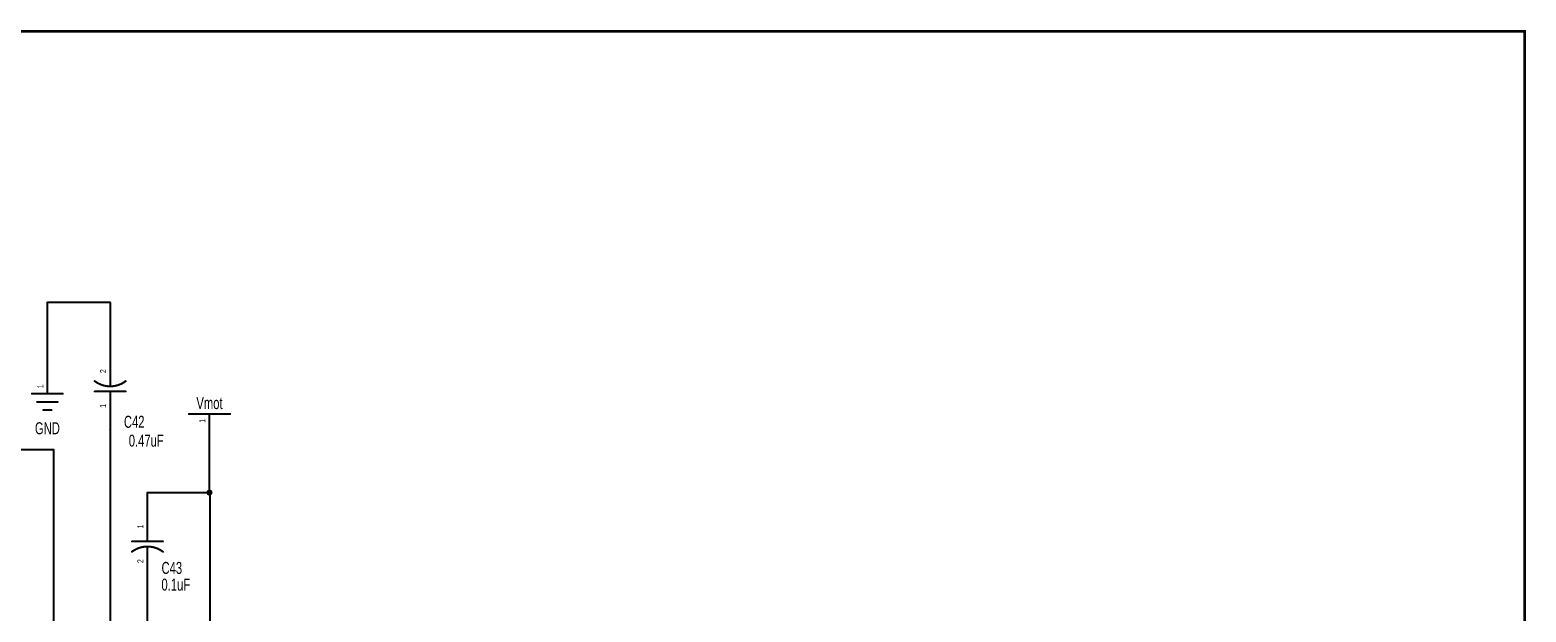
# Model space of a CAD drawing. Extents: x -2.1 to 9.4, y -2 to 6.
# Drawn here: x 2.1 to 9.37, y 3.21 to 6.04 of the extents above; entities that cross this region are included whole.
import ezdxf
from ezdxf.enums import TextEntityAlignment as Align

# ---------------------------------------------------------------- set-up
doc = ezdxf.new("R2010")
doc.units = 0
for name, color, linetype in [('Element', 253, 'CONTINUOUS'), ('Net', 50, 'CONTINUOUS'), ('Pin', 50, 'CONTINUOUS'), ('Titles', 253, 'CONTINUOUS')]:
    doc.layers.add(name, color=color, linetype=linetype)

msp = doc.modelspace()

# ---------------------------------------------------------------- linework, layer by layer
at = {"layer": 'Element', "linetype": 'CONTINUOUS'}
for points, const_width in [([(2.4154, 4.3358), (2.422, 4.3312), (2.4289, 4.3269), (2.436, 4.3232), (2.4434, 4.3199), (2.4509, 4.3171), (2.4587, 4.3148), (2.4665, 4.313), (2.4745, 4.3117), (2.4825, 4.3109), (2.4906, 4.3106), (2.4987, 4.3109), (2.5067, 4.3117), (2.5147, 4.313), (2.5225, 4.3148), (2.5303, 4.3171), (2.5378, 4.3199), (2.5452, 4.3232), (2.5523, 4.327), (2.5592, 4.3312), (2.5658, 4.3358)], 0.01), ([(2.4906, 4.3106), (2.4906, 4.3486)], 0.0098), ([(2.1103, 4.2752), (2.2603, 4.2752)], 0.0098), ([(2.1353, 4.2352), (2.2353, 4.2352)], 0.0098), ([(2.5656, 4.2856), (2.4156, 4.2856)], 0.0098), ([(2.4906, 4.2486), (2.4906, 4.2856)], 0.0098), ([(2.1653, 4.1952), (2.2053, 4.1952)], 0.0098), ([(2.8732, 4.1759), (3.0732, 4.1759)], 0.0098), ([(2.6717, 3.5934), (2.6717, 3.5564)], 0.0098), ([(2.7469, 3.5062), (2.7403, 3.5108), (2.7334, 3.515), (2.7263, 3.5188), (2.7189, 3.5221), (2.7114, 3.5249), (2.7036, 3.5272), (2.6958, 3.529), (2.6878, 3.5303), (2.6798, 3.5311), (2.6717, 3.5314), (2.6636, 3.5311), (2.6556, 3.5303), (2.6476, 3.529), (2.6398, 3.5272), (2.632, 3.5249), (2.6245, 3.5221), (2.6171, 3.5188), (2.61, 3.515), (2.6031, 3.5108), (2.5965, 3.5062)], 0.01), ([(2.5967, 3.5564), (2.7467, 3.5564)], 0.0098), ([(2.6717, 3.5314), (2.6717, 3.4934)], 0.0098)]:
    msp.add_lwpolyline(points, dxfattribs=dict(at, const_width=const_width))
for points, const_width in [([(2.4129, 4.3358, 1), (2.4179, 4.3358, 1), (2.4129, 4.3358, 1)], 0.005), ([(2.4881, 4.3486, 1), (2.4931, 4.3486, 1), (2.4881, 4.3486, 1)], 0.0049), ([(2.4881, 4.3106, 1), (2.4931, 4.3106, 1), (2.4881, 4.3106, 1)], 0.0049), ([(2.5633, 4.3358, 1), (2.5683, 4.3358, 1), (2.5633, 4.3358, 1)], 0.005), ([(2.1079, 4.2752, 1), (2.1128, 4.2752, 1), (2.1079, 4.2752, 1)], 0.0049), ([(2.1329, 4.2352, 1), (2.1378, 4.2352, 1), (2.1329, 4.2352, 1)], 0.0049), ([(2.2329, 4.2352, 1), (2.2378, 4.2352, 1), (2.2329, 4.2352, 1)], 0.0049), ([(2.2579, 4.2752, 1), (2.2628, 4.2752, 1), (2.2579, 4.2752, 1)], 0.0049), ([(2.4131, 4.2856, 1), (2.4181, 4.2856, 1), (2.4131, 4.2856, 1)], 0.0049), ([(2.4881, 4.2856, 1), (2.4931, 4.2856, 1), (2.4881, 4.2856, 1)], 0.0049), ([(2.4881, 4.2486, 1), (2.4931, 4.2486, 1), (2.4881, 4.2486, 1)], 0.0049), ([(2.5631, 4.2856, 1), (2.5681, 4.2856, 1), (2.5631, 4.2856, 1)], 0.0049), ([(2.1629, 4.1952, 1), (2.1678, 4.1952, 1), (2.1629, 4.1952, 1)], 0.0049), ([(2.2029, 4.1952, 1), (2.2078, 4.1952, 1), (2.2029, 4.1952, 1)], 0.0049), ([(2.8707, 4.1759, 1), (2.8756, 4.1759, 1), (2.8707, 4.1759, 1)], 0.0049), ([(3.0707, 4.1759, 1), (3.0756, 4.1759, 1), (3.0707, 4.1759, 1)], 0.0049), ([(2.6692, 3.5934, 1), (2.6742, 3.5934, 1), (2.6692, 3.5934, 1)], 0.0049), ([(2.594, 3.5062, 1), (2.599, 3.5062, 1), (2.594, 3.5062, 1)], 0.005), ([(2.5942, 3.5564, 1), (2.5992, 3.5564, 1), (2.5942, 3.5564, 1)], 0.0049), ([(2.6692, 3.5564, 1), (2.6742, 3.5564, 1), (2.6692, 3.5564, 1)], 0.0049), ([(2.6692, 3.5314, 1), (2.6742, 3.5314, 1), (2.6692, 3.5314, 1)], 0.0049), ([(2.6692, 3.4934, 1), (2.6742, 3.4934, 1), (2.6692, 3.4934, 1)], 0.0049), ([(2.7442, 3.5564, 1), (2.7492, 3.5564, 1), (2.7442, 3.5564, 1)], 0.0049), ([(2.7444, 3.5062, 1), (2.7494, 3.5062, 1), (2.7444, 3.5062, 1)], 0.005)]:
    msp.add_lwpolyline(points, format="xyb", dxfattribs=dict(at, const_width=const_width))
at = {"layer": 'Net', "linetype": 'CONTINUOUS', "const_width": 0.0098}
for points in [[(2.4906, 4.7185), (2.1853, 4.7185)], [(2.1853, 4.7185), (2.1853, 4.4252)], [(2.4906, 4.4986), (2.4906, 4.7185)], [(2.4905, 4.0986), (2.4905, 2.9935)], [(2.2156, 4.0025), (1.222, 4.0025)], [(2.2156, 3.0626), (2.2156, 4.0025)], [(2.9732, 4.0259), (2.9732, 3.7939)], [(2.6717, 3.7434), (2.6717, 3.7939)], [(2.6717, 3.7939), (2.9753, 3.7939)], [(2.9633, 3.7939), (2.9638, 3.7908), (2.9652, 3.7881), (2.9674, 3.7859), (2.9701, 3.7845), (2.9732, 3.784), (2.9762, 3.7845), (2.9789, 3.7859), (2.9811, 3.7881), (2.9825, 3.7908), (2.983, 3.7939), (2.9825, 3.7969), (2.9811, 3.7997), (2.9789, 3.8018), (2.9762, 3.8032), (2.9732, 3.8037), (2.9701, 3.8032), (2.9674, 3.8018), (2.9652, 3.7997), (2.9638, 3.7969), (2.9633, 3.7939)], [(2.9753, 3.7939), (2.9753, 2.9875)], [(2.6717, 3.0626), (2.6717, 3.3434)]]:
    msp.add_lwpolyline(points, dxfattribs=at)
at = {"layer": 'Net', "linetype": 'CONTINUOUS', "const_width": 0.0049}
for points in [[(2.1829, 4.7185, 1), (2.1878, 4.7185, 1), (2.1829, 4.7185, 1)], [(2.1829, 4.7185, 1), (2.1878, 4.7185, 1), (2.1829, 4.7185, 1)], [(2.4881, 4.7185, 1), (2.4931, 4.7185, 1), (2.4881, 4.7185, 1)], [(2.4881, 4.7185, 1), (2.4931, 4.7185, 1), (2.4881, 4.7185, 1)], [(2.4881, 4.4986, 1), (2.4931, 4.4986, 1), (2.4881, 4.4986, 1)], [(2.1829, 4.4252, 1), (2.1878, 4.4252, 1), (2.1829, 4.4252, 1)], [(2.488, 4.0986, 1), (2.4929, 4.0986, 1), (2.488, 4.0986, 1)], [(2.2132, 4.0025, 1), (2.2181, 4.0025, 1), (2.2132, 4.0025, 1)], [(2.2132, 4.0025, 1), (2.2181, 4.0025, 1), (2.2132, 4.0025, 1)], [(2.9707, 4.0259, 1), (2.9756, 4.0259, 1), (2.9707, 4.0259, 1)], [(2.6692, 3.7939, 1), (2.6742, 3.7939, 1), (2.6692, 3.7939, 1)], [(2.6692, 3.7939, 1), (2.6742, 3.7939, 1), (2.6692, 3.7939, 1)], [(2.9609, 3.7939, 1), (2.9658, 3.7939, 1), (2.9609, 3.7939, 1)], [(2.9707, 3.7939, 1), (2.9756, 3.7939, 1), (2.9707, 3.7939, 1)], [(2.9729, 3.7939, 1), (2.9778, 3.7939, 1), (2.9729, 3.7939, 1)], [(2.9729, 3.7939, 1), (2.9778, 3.7939, 1), (2.9729, 3.7939, 1)], [(2.6692, 3.7434, 1), (2.6742, 3.7434, 1), (2.6692, 3.7434, 1)], [(2.6692, 3.3434, 1), (2.6742, 3.3434, 1), (2.6692, 3.3434, 1)]]:
    msp.add_lwpolyline(points, format="xyb", dxfattribs=at)
at = {"layer": 'Pin', "linetype": 'CONTINUOUS', "const_width": 0.0098}
for points in [[(2.4906, 4.3486), (2.4906, 4.4986)], [(2.1853, 4.2752), (2.1853, 4.4252)], [(2.4906, 4.2486), (2.4906, 4.0986)], [(2.9732, 4.1759), (2.9732, 4.0259)], [(2.6717, 3.5934), (2.6717, 3.7434)], [(2.6717, 3.4934), (2.6717, 3.3434)]]:
    msp.add_lwpolyline(points, dxfattribs=at)
at = {"layer": 'Pin', "linetype": 'CONTINUOUS', "const_width": 0.0049}
for points in [[(2.4881, 4.4986, 1), (2.4931, 4.4986, 1), (2.4881, 4.4986, 1)], [(2.1829, 4.4252, 1), (2.1878, 4.4252, 1), (2.1829, 4.4252, 1)], [(2.4881, 4.3486, 1), (2.4931, 4.3486, 1), (2.4881, 4.3486, 1)], [(2.1829, 4.2752, 1), (2.1878, 4.2752, 1), (2.1829, 4.2752, 1)], [(2.4881, 4.2486, 1), (2.4931, 4.2486, 1), (2.4881, 4.2486, 1)], [(2.9707, 4.1759, 1), (2.9756, 4.1759, 1), (2.9707, 4.1759, 1)], [(2.4881, 4.0986, 1), (2.4931, 4.0986, 1), (2.4881, 4.0986, 1)], [(2.9707, 4.0259, 1), (2.9756, 4.0259, 1), (2.9707, 4.0259, 1)], [(2.6692, 3.7434, 1), (2.6742, 3.7434, 1), (2.6692, 3.7434, 1)], [(2.6692, 3.5934, 1), (2.6742, 3.5934, 1), (2.6692, 3.5934, 1)], [(2.6692, 3.4934, 1), (2.6742, 3.4934, 1), (2.6692, 3.4934, 1)], [(2.6692, 3.3434, 1), (2.6742, 3.3434, 1), (2.6692, 3.3434, 1)]]:
    msp.add_lwpolyline(points, format="xyb", dxfattribs=at)
at = {"layer": 'Titles', "linetype": 'CONTINUOUS', "const_width": 0.0131}
msp.add_lwpolyline([(9.3664, -2.0302), (-2.1266, -2.0302), (-2.1266, 6.0378), (9.3664, 6.0378), (9.3664, -2.0302)], dxfattribs=at)

# ---------------------------------------------------------------- texts
at = {"layer": 'Element', "width": 0.7}
for s, p in [('Vmot', (2.9732, 4.1825)), ('C42', (2.6073, 4.0915)), ('GND', (2.1854, 4.0601)), ('0.47uF', (2.6658, 3.9998)), ('C43', (2.7902, 3.3808)), ('0.1uF', (2.8094, 3.2996))]:
    msp.add_text(s, height=0.0583, dxfattribs=at).set_placement(p, align=Align.BOTTOM_CENTER)
at = {"layer": 'Pin', "width": 0.7}
for s, p in [('2', (2.4414, 4.3749)), ('1', (2.1361, 4.3014)), ('1', (2.4414, 4.206)), ('1', (2.9239, 4.1333)), ('1', (2.6225, 3.6196)), ('2', (2.6225, 3.4507))]:
    msp.add_text(s, height=0.0292, rotation=90, dxfattribs=at).set_placement(p, align=Align.TOP_LEFT)

doc.saveas('drawing.dxf')
